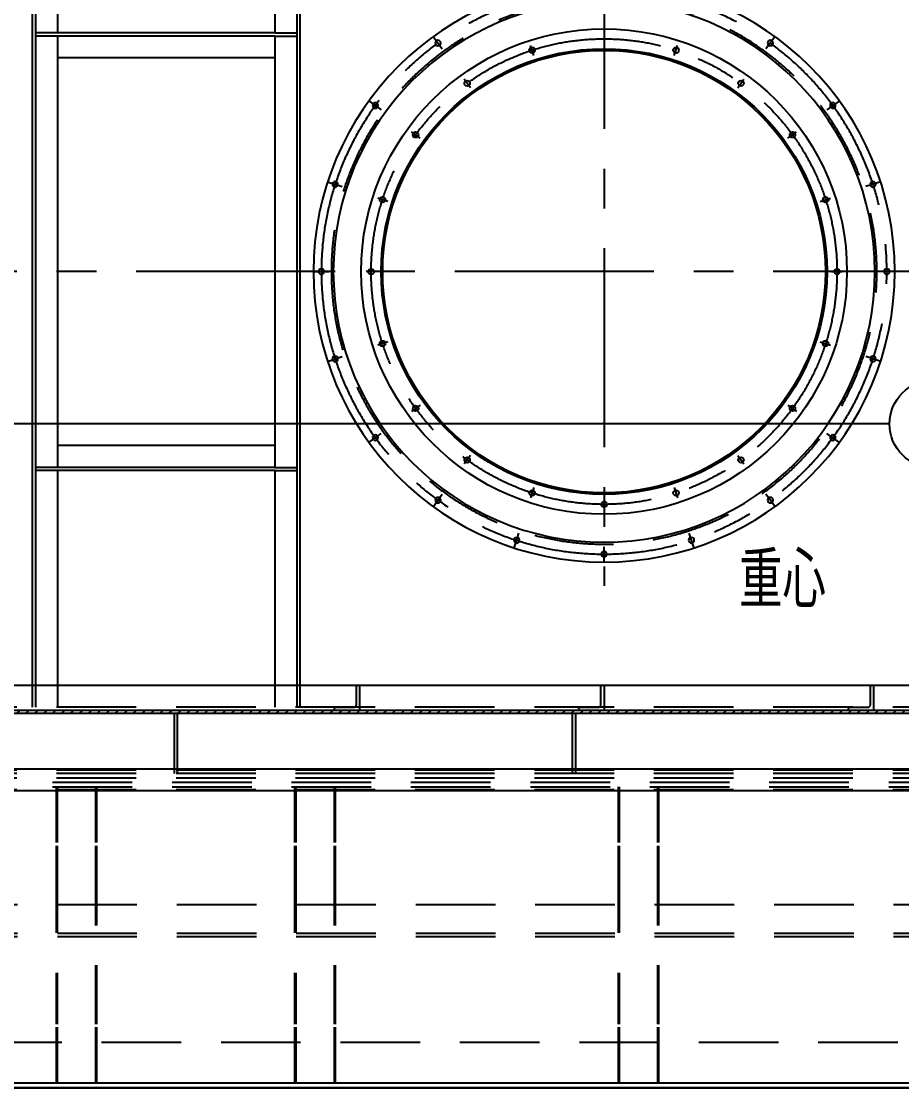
# Model space of a CAD drawing. Header units: millimetres. Extents: x 0 to 16800, y 0 to 11880.
# Drawn here: x 6482 to 8693, y 2265 to 4945 of the extents above; entities that cross this region are included whole.
import ezdxf

# ---------------------------------------------------------------- set-up
doc = ezdxf.new("R2010")
doc.units = ezdxf.units.MM
doc.header["$LTSCALE"] = 400
doc.header["$MEASUREMENT"] = 0
doc.linetypes.add('F', pattern=[0.75, 0.5, -0.25])
doc.linetypes.add('G', pattern=[2, 1.25, -0.25, 0.25, -0.25])
for name, color, linetype in [('01', 7, 'Continuous'), ('02', 1, 'Continuous'), ('04', 2, 'F'), ('05', 4, 'G'), ('08', 1, 'Continuous')]:
    doc.layers.add(name, color=color, linetype=linetype)
doc.styles.get("Standard").update_dxf_attribs({"font": 'isocp', "width": 0.707, "bigfont": 'intecad.shx'})
doc.dimstyles.new('INTE', dxfattribs={"dimscale": 40, "dimtxt": 3.5, "dimasz": 3, "dimexe": 3, "dimexo": 0, "dimgap": 1, "dimtad": 1, "dimdsep": 46, "dimtxsty": 'Standard', "dimcen": 0, "dimclrd": 1, "dimclre": 1, "dimclrt": 3, "dimaunit": 1, "dimadec": 1, "dimazin": 0, "dimtfac": 1, "dimtmove": 0, "dimatfit": 0, "dimfxl": 0, "dimarcsym": 0})

# ---------------------------------------------------------------- blocks, each defined once
blk = doc.blocks.new('rerwe')
at = {"layer": '01', "color": 7, "linetype": 'Continuous'}
for centre, radius in [((27128.5, -16829.9), 730), ((27128.5, -16119.9), 7), ((27128.5, -16829.9), 680), ((26909.1, -16154.6), 7), ((27347.9, -16154.6), 7), ((26711.2, -16255.5), 7), ((27545.8, -16255.5), 7), ((26554.1, -16412.5), 7), ((27702.9, -16412.5), 7), ((26453.3, -16610.5), 7), ((27803.8, -16610.5), 7), ((26418.5, -16829.9), 7), ((27838.5, -16829.9), 7), ((26453.3, -17049.3), 7), ((27803.8, -17049.3), 7), ((26554.1, -17247.2), 7), ((27702.9, -17247.2), 7), ((26711.2, -17404.3), 7), ((27545.8, -17404.3), 7), ((26909.1, -17505.1), 7), ((27347.9, -17505.1), 7), ((27128.5, -17539.9), 7)]:
    blk.add_circle(centre, radius, dxfattribs=at)
at = {"layer": '04', "color": 2, "linetype": 'F'}
blk.add_circle((27128.5, -16829.9), 685, dxfattribs=at)
at = {"layer": '05'}
for p, q in [((27128.5, -16099.2), (27128.5, -16138.3)), ((26902.7, -16135), (26914.8, -16172.2)), ((27354.3, -16135), (27342.2, -16172.2)), ((26699, -16238.8), (26722, -16270.4)), ((27558, -16238.8), (27535, -16270.4)), ((26537.4, -16400.4), (26569, -16423.4)), ((27719.6, -16400.4), (27688, -16423.4)), ((26433.6, -16604.1), (26470.8, -16616.2)), ((27823.4, -16604.1), (27786.2, -16616.2)), ((26397.9, -16829.9), (26437, -16829.9)), ((27859.2, -16829.9), (27820.1, -16829.9)), ((26433.6, -17055.7), (26470.8, -17043.6)), ((27823.4, -17055.7), (27786.2, -17043.6)), ((26537.4, -17259.3), (26569, -17236.4)), ((27719.6, -17259.3), (27688, -17236.4)), ((26699, -17421), (26722, -17389.4)), ((27558, -17421), (27535, -17389.4)), ((26902.7, -17524.8), (26914.8, -17487.6)), ((27354.3, -17524.8), (27342.2, -17487.6)), ((27128.5, -17560.5), (27128.5, -17521.4))]:
    blk.add_line(p, q, dxfattribs=at)
at = {"layer": '05', "color": 4, "linetype": 'G'}
blk.add_circle((27128.5, -16829.9), 710, dxfattribs=at)
blk = doc.blocks.new('*D128')
at = {"layer": '08', "color": 1, "lineweight": -2}
for p, q in [((7420.9, 6015.5), (3584.7, 6015.5)), ((3704.7, 3162.5), (3704.7, 5895.5)), ((4160.8, 3042.5), (3584.7, 3042.5))]:
    blk.add_line(p, q, dxfattribs=at)
at = {"layer": '08', "color": 1}
for points in [[(3684.7, 5895.5), (3724.7, 5895.5), (3704.7, 6015.5)], [(3684.7, 3162.5), (3724.7, 3162.5), (3704.7, 3042.5)]]:
    blk.add_solid(points, dxfattribs=at)
at = {"layer": 'DEFPOINTS', "color": 0}
for p in [(3704.7, 6015.5), (7420.9, 6015.5), (4160.8, 3042.5)]:
    blk.add_point(p, dxfattribs=at)
at = {"layer": '08', "color": 3, "insert": (3594.6, 4529), "char_height": 140, "attachment_point": 5, "rotation": 90}
blk.add_mtext('2973', dxfattribs=at)
blk = doc.blocks.new('*D130')
at = {"layer": '08', "color": 1, "lineweight": -2}
for p, q in [((6794.2, 6015.5), (3825.1, 6015.5)), ((3945.1, 4435.5), (3945.1, 5895.5)), ((4059.6, 4315.5), (3825.1, 4315.5))]:
    blk.add_line(p, q, dxfattribs=at)
at = {"layer": '08', "color": 1}
for points in [[(3925.1, 5895.5), (3965.1, 5895.5), (3945.1, 6015.5)], [(3925.1, 4435.5), (3965.1, 4435.5), (3945.1, 4315.5)]]:
    blk.add_solid(points, dxfattribs=at)
at = {"layer": 'DEFPOINTS', "color": 0}
for p in [(3945.1, 6015.5), (6794.2, 6015.5), (4059.6, 4315.5)]:
    blk.add_point(p, dxfattribs=at)
at = {"layer": '08', "color": 3, "insert": (3835.1, 5165.5), "char_height": 140, "attachment_point": 5, "rotation": 90}
blk.add_mtext('1700', dxfattribs=at)
blk = doc.blocks.new('w')
at = {"layer": '01'}
for p, q in [((50860.9, -5373.2), (46273.7, -5373.2)), ((50860.9, -5385.2), (46273.7, -5385.2)), ((50860.9, -5385.2), (46273.7, -5385.2))]:
    blk.add_line(p, q, dxfattribs=at)
at = {"layer": '04', "color": 2, "linetype": 'F'}
for p, q in [((50983.7, -4617.2), (46273.7, -4617.2)), ((50983.7, -4617.2), (46273.7, -4617.2)), ((50983.7, -4629.2), (46273.7, -4629.2)), ((47061.8, -4629.2), (47061.8, -4769.2)), ((47064.8, -4629.2), (47064.8, -4769.2)), ((47160.7, -4629.2), (47160.7, -4769.2)), ((47163.7, -4629.2), (47163.7, -4769.2)), ((47873.9, -4629.2), (47873.9, -4769.2)), ((47876.9, -4629.2), (47876.9, -4769.2)), ((47972.8, -4629.2), (47972.8, -4769.2)), ((47975.8, -4629.2), (47975.8, -4769.2)), ((48473.1, -4629.2), (48473.1, -4769.2)), ((48476.1, -4629.2), (48476.1, -4769.2)), ((48572, -4629.2), (48572, -4769.2)), ((48575, -4629.2), (48575, -4769.2)), ((47061.8, -4777.2), (47061.8, -5225.2)), ((47064.8, -4777.2), (47064.8, -5225.2)), ((47160.7, -4777.2), (47160.7, -4796.2)), ((47160.7, -4796.2), (47160.7, -5225.2)), ((47163.7, -4777.2), (47163.7, -4796.2)), ((47163.7, -4796.2), (47163.7, -5225.2)), ((47873.9, -4777.2), (47873.9, -5225.2)), ((47876.9, -4777.2), (47876.9, -5225.2)), ((47972.8, -4777.2), (47972.8, -4796.2)), ((47972.8, -4796.2), (47972.8, -5225.2)), ((47975.8, -4777.2), (47975.8, -4796.2)), ((47975.8, -4796.2), (47975.8, -5225.2)), ((48473.1, -4777.2), (48473.1, -5225.2)), ((48476.1, -4777.2), (48476.1, -5225.2)), ((48572, -4777.2), (48572, -4796.2)), ((48572, -4796.2), (48572, -5225.2)), ((48575, -4777.2), (48575, -4796.2)), ((48575, -4796.2), (48575, -5225.2)), ((50971.7, -4925.2), (41575.7, -4925.2)), ((50971.7, -4997.2), (41575.7, -4997.2)), ((50971.7, -5005.2), (41575.7, -5005.2)), ((47061.8, -5233.2), (47061.8, -5373.2)), ((47064.8, -5233.2), (47064.8, -5373.2)), ((47160.7, -5233.2), (47160.7, -5373.2)), ((47163.7, -5233.2), (47163.7, -5373.2)), ((47873.9, -5233.2), (47873.9, -5373.2)), ((47876.9, -5233.2), (47876.9, -5373.2)), ((47972.8, -5233.2), (47972.8, -5373.2)), ((47975.8, -5233.2), (47975.8, -5373.2)), ((48473.1, -5233.2), (48473.1, -5373.2)), ((48476.1, -5233.2), (48476.1, -5373.2)), ((48572, -5233.2), (48572, -5373.2)), ((48575, -5233.2), (48575, -5373.2)), ((50860.7, -5271.2), (46273.7, -5271.2))]:
    blk.add_line(p, q, dxfattribs=at)
blk = doc.blocks.new('*D146')
at = {"layer": '08', "color": 1, "lineweight": -2}
for p, q in [((8662.7, 3932.6), (3821.3, 3932.6)), ((3941.3, 3812.6), (3941.3, 2384.5)), ((8540.4, 2264.5), (3821.3, 2264.5))]:
    blk.add_line(p, q, dxfattribs=at)
at = {"layer": '08', "color": 1}
for points in [[(3921.3, 3812.6), (3961.3, 3812.6), (3941.3, 3932.6)], [(3921.3, 2384.5), (3961.3, 2384.5), (3941.3, 2264.5)]]:
    blk.add_solid(points, dxfattribs=at)
at = {"layer": 'DEFPOINTS', "color": 0}
for p in [(8662.7, 3932.6), (3941.3, 2264.5), (8540.4, 2264.5)]:
    blk.add_point(p, dxfattribs=at)
at = {"layer": '08', "color": 3, "insert": (3831.3, 3098.6), "char_height": 140, "attachment_point": 5, "rotation": 90}
blk.add_mtext('1668', dxfattribs=at)

msp = doc.modelspace()

# ---------------------------------------------------------------- hatches: boundary and pattern name
at = {"layer": '02'}
h = msp.add_hatch(dxfattribs=at)
h.set_pattern_fill('LINE', color=256, scale=10, angle=60, style=0)
h.set_pattern_definition([(120, (35074.302, 6843.198), (27.496307, 15.875), [])])
h.paths.add_polyline_path([(4160.786, 5149.972, -0.33921773), (4172.631, 5165.424), (6575.382, 5808.945), (6577.451, 5801.217), (4174.962, 5157.766, 0.34820705), (4168.786, 5149.966), (4168.786, 3204.544), (4160.786, 3204.544)])
h = msp.add_hatch(dxfattribs=at)
h.set_pattern_fill('LINE', color=256, scale=5, angle=135, style=0)
h.set_pattern_definition([(45, (35074.302, 6843.198), (11.22532, -11.22532), [])])
h.paths.add_polyline_path([(4235.786, 3212.544), (8870.786, 3212.544), (8870.786, 3204.544), (4235.786, 3204.544)])
h.paths.add_polyline_path([(4168.786, 3212.544), (4235.786, 3212.544), (4235.786, 3204.544), (4168.786, 3204.544)])

# ---------------------------------------------------------------- linework, layer by layer
at = {"layer": '01', "color": 7, "linetype": 'Continuous'}
for p, q in [((7181.786, 5897.854), (7181.786, 3275.544)), ((7181.786, 5897.854), (7181.786, 3275.544)), ((7118.786, 5880.981), (7118.786, 4915.544)), ((7173.786, 5895.711), (7173.786, 3275.544)), ((6509.786, 5717.874), (6509.786, 3275.544)), ((6509.786, 5717.874), (6509.786, 3275.544)), ((6517.786, 5720.017), (6517.786, 3275.544)), ((6572.786, 5734.747), (6572.786, 4915.544)), ((6572.786, 4915.544), (6517.786, 4915.544)), ((6572.786, 4907.544), (6517.786, 4907.544)), ((7118.786, 4915.544), (6572.786, 4915.544)), ((7118.786, 4907.544), (6572.786, 4907.544)), ((6572.786, 4907.544), (6572.786, 3823.544)), ((7118.786, 4915.544), (7173.786, 4915.544)), ((7118.786, 4907.544), (7173.786, 4907.544)), ((7118.786, 4907.544), (7118.786, 3823.544)), ((7118.786, 4852.544), (6572.786, 4852.544)), ((7118.786, 3878.544), (6572.786, 3878.544)), ((6572.786, 3823.544), (6517.786, 3823.544)), ((6572.786, 3815.544), (6517.786, 3815.544)), ((7118.786, 3823.544), (6572.786, 3823.544)), ((7118.786, 3815.544), (6572.786, 3815.544)), ((6572.786, 3815.544), (6572.786, 3275.544)), ((7118.786, 3823.544), (7173.786, 3823.544)), ((7118.786, 3815.544), (7173.786, 3815.544)), ((7118.786, 3815.544), (7118.786, 3275.544)), ((8870.786, 3064.826), (4160.786, 3064.826))]:
    msp.add_line(p, q, dxfattribs=at)
at = {"layer": '01'}
for p, q in [((8870.786, 3275.544), (4168.786, 3275.544)), ((8870.786, 3212.544), (4168.786, 3212.544)), ((8870.786, 3204.544), (4168.786, 3204.544)), ((8870.786, 3010.826), (4160.786, 3010.826)), ((13458.014, 2264.544), (4160.786, 2264.544)), ((4283.557, 2264.544), (8870.786, 2264.544)), ((4283.557, 2264.544), (8870.786, 2264.544))]:
    msp.add_line(p, q, dxfattribs=at)
at = {"layer": '01', "color": 7, "linetype": 'Continuous'}
for centre, radius in [((7945.786, 4315.544), 610), ((7765.011, 4871.912), 7), ((8126.561, 4871.912), 7), ((7945.786, 4315.544), 560), ((7945.786, 4315.544), 556), ((7601.931, 4788.819), 7), ((8289.64, 4788.819), 7), ((7472.511, 4659.399), 7), ((8419.061, 4659.399), 7), ((7389.418, 4496.319), 7), ((8502.154, 4496.319), 7), ((7360.786, 4315.544), 7), ((8530.786, 4315.544), 7), ((7389.418, 4134.769), 7), ((8502.154, 4134.769), 7), ((8772.786, 3932.613), 110.114), ((7472.511, 3971.69), 7), ((8419.061, 3971.69), 7), ((7601.931, 3842.269), 7), ((8289.64, 3842.269), 7), ((7765.011, 3759.176), 7), ((8126.561, 3759.176), 7), ((7945.786, 3730.544), 7)]:
    msp.add_circle(centre, radius, dxfattribs=at)
at = {"layer": '04'}
for p, q in [((6509.786, 3275.544), (6509.786, 3220.544)), ((6517.786, 3275.544), (6517.786, 3220.544)), ((6572.786, 3275.544), (6572.786, 3220.544)), ((7118.786, 3275.544), (7118.786, 3220.544)), ((7173.786, 3275.544), (7173.786, 3220.544)), ((7181.786, 3275.544), (7181.786, 3220.544))]:
    msp.add_line(p, q, dxfattribs=at)
at = {"layer": '04', "color": 2, "linetype": 'F'}
for p, q in [((7323.786, 3227.544), (7323.786, 3272.916)), ((7331.786, 3275.544), (7326.426, 3275.544)), ((7331.786, 3275.544), (7331.786, 3212.544)), ((7937.786, 3227.544), (7937.786, 3272.916)), ((7945.786, 3275.544), (7940.426, 3275.544)), ((7945.786, 3275.544), (7945.786, 3212.544)), ((8614.786, 3227.544), (8614.786, 3272.916)), ((8622.786, 3275.544), (8617.426, 3275.544)), ((8622.786, 3275.544), (8622.786, 3212.544)), ((8870.786, 3220.544), (4168.786, 3220.544)), ((7268.786, 3212.544), (7268.786, 3217.904)), ((7271.426, 3220.544), (7316.801, 3220.544)), ((7882.786, 3212.544), (7882.786, 3217.904)), ((7885.426, 3220.544), (7930.801, 3220.544)), ((8559.786, 3212.544), (8559.786, 3217.904)), ((8562.426, 3220.544), (8607.801, 3220.544)), ((6866.786, 3064.826), (6866.786, 3204.544)), ((6874.786, 3064.826), (6874.786, 3204.544)), ((7331.786, 3212.544), (7268.786, 3212.544)), ((7866.786, 3064.826), (7866.786, 3204.544)), ((7874.786, 3064.826), (7874.786, 3204.544)), ((7945.786, 3212.544), (7882.786, 3212.544)), ((8622.786, 3212.544), (8559.786, 3212.544)), ((8870.786, 3062.826), (4160.786, 3062.826)), ((6866.786, 3054.544), (6866.786, 3064.826)), ((6874.786, 3054.544), (6874.786, 3064.826)), ((7866.786, 3054.544), (7866.786, 3064.826)), ((7874.786, 3054.544), (7874.786, 3064.826)), ((8870.786, 3054.544), (4160.786, 3054.544)), ((8870.786, 3042.544), (4160.786, 3042.544)), ((8870.786, 3012.826), (4160.786, 3012.826))]:
    msp.add_line(p, q, dxfattribs=at)
for centre, radius, start, end in [((7326.426, 3272.904), 2.64, 90, 179.737871), ((7940.426, 3272.904), 2.64, 90, 179.737871), ((8617.426, 3272.904), 2.64, 90, 179.737871), ((7271.426, 3217.904), 2.64, 90, 180), ((7316.786, 3227.544), 7, 270.121777, 0), ((7885.426, 3217.904), 2.64, 90, 180), ((7930.786, 3227.544), 7, 270.121777, 0), ((8562.426, 3217.904), 2.64, 90, 180), ((8607.786, 3227.544), 7, 270.121777, 0)]:
    msp.add_arc(centre, radius, start, end, dxfattribs=at)
at = {"layer": '05'}
for p, q in [((7945.786, 5174.106), (7945.786, 3525.952)), ((7769.369, 4858.5), (7761.114, 4883.905)), ((8122.203, 4858.5), (8130.457, 4883.905)), ((7610.221, 4777.41), (7594.52, 4799.021)), ((8281.351, 4777.41), (8297.052, 4799.021)), ((7483.92, 4651.109), (7462.309, 4666.81)), ((8407.651, 4651.109), (8429.262, 4666.81)), ((7402.83, 4491.961), (7377.425, 4500.216)), ((8488.741, 4491.961), (8514.146, 4500.216)), ((8870.786, 4315.544), (4059.624, 4315.544)), ((7374.889, 4315.544), (7348.176, 4315.544)), ((8516.683, 4315.544), (8543.395, 4315.544)), ((7402.83, 4139.127), (7377.425, 4130.873)), ((8488.741, 4139.127), (8514.146, 4130.873)), ((7483.92, 3979.979), (7462.309, 3964.278)), ((8407.651, 3979.979), (8429.262, 3964.278)), ((7610.221, 3853.679), (7594.52, 3832.068)), ((8281.351, 3853.679), (8297.052, 3832.068)), ((7769.369, 3772.589), (7761.114, 3747.184)), ((8122.203, 3772.589), (8130.457, 3747.184)), ((7945.786, 3744.647), (7945.786, 3717.935))]:
    msp.add_line(p, q, dxfattribs=at)
msp.add_circle((7945.786, 4315.544), 585, dxfattribs=at)

# ---------------------------------------------------------------- block references
at = {"layer": '01', "xscale": -1}
msp.add_blockref('w', (55144.447, 7649.744), dxfattribs=at)
at = {"layer": '05', "xscale": -1}
msp.add_blockref('rerwe', (35074.302, 21145.412), dxfattribs=at)

# ---------------------------------------------------------------- texts
at = {"layer": '04', "insert": (8284.958, 3610.546), "char_height": 140, "width": 396.0392, "attachment_point": 1}
msp.add_mtext('重心', dxfattribs=at)

# ---------------------------------------------------------------- dimensions: what is measured, and where the dimension line sits
at = {"layer": '08'}
for base, p1, p2, picture, middle in [((3704.652, 6015.544), (4160.786, 3042.544), (7420.926, 6015.544), '*D128', (3594.638, 4529.044)), ((3945.064, 6015.544), (4059.624, 4315.544), (6794.17, 6015.544), '*D130', (3835.064, 5165.544))]:
    dim = msp.add_linear_dim(base=base, p1=p1, p2=p2, angle=90, dimstyle='INTE', dxfattribs=at)
    dim.commit()
    dim.dimension.update_dxf_attribs({"geometry": picture, "text_midpoint": middle})
dim = msp.add_linear_dim(base=(3941.278, 2264.544), p1=(8662.672, 3932.613), p2=(8540.437, 2264.544), angle=90, dimstyle='INTE', override={"dimgap": 1, "dimdec": 0, "dimzin": 8, "dimpost": '<>', "dimtol": 0, "dimlim": 0, "dimtp": 0, "dimtm": 0, "dimtfac": 0.7}, dxfattribs=at)
dim.commit()
dim.dimension.update_dxf_attribs({"geometry": '*D146', "text_midpoint": (3831.278, 3098.579)})

doc.saveas('drawing.dxf')
